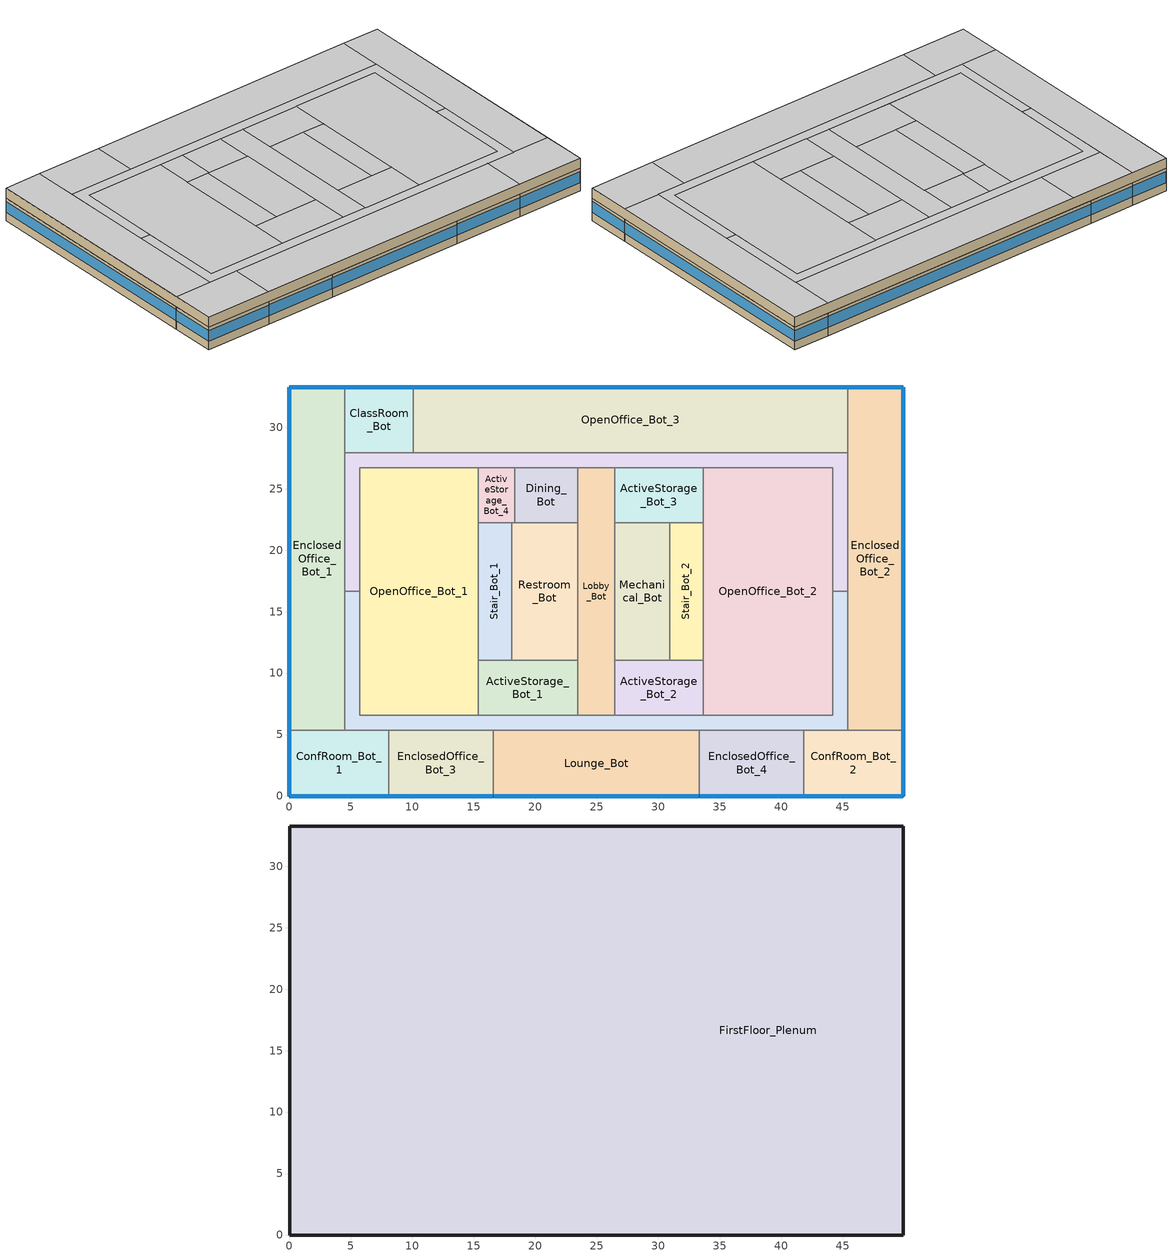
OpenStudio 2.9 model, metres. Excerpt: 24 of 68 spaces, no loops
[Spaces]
ConfRoom_Bot_1
 floor ground: 8.07,5.34 8.07,0 0,0 0,5.34 z0
 wall outside: 0,5.34 0,0 8.07,0 z0:2.74
 wall to EnclosedOffice_Bot_3: 8.07,0 8.07,5.34 z0:2.74
 wall to Corridor_Bot_1: 8.07,5.34 4.5,5.34 z0:2.74
 wall to EnclosedOffice_Bot_1: 4.5,5.34 0,5.34 z0:2.74
 window: 0.03,0 8.04,0 / 0,5.32 0,0.03 z1.02:2.34
EnclosedOffice_Bot_3
 floor ground: 16.57,5.34 16.57,0 8.07,0 8.07,5.34 z0
 wall outside: 8.07,0 16.57,0 z0:2.74
 wall to Lounge_Bot: 16.57,0 16.57,5.34 z0:2.74
 wall to Corridor_Bot_1: 16.57,5.34 8.07,5.34 z0:2.74
 window: 8.09,0 16.55,0 z1.02:2.34
Lounge_Bot
 floor ground: 33.34,5.34 33.34,0 16.57,0 16.57,5.34 z0
 wall outside: 16.57,0 33.34,0 z0:2.74
 wall to Corridor_Bot_1: 33.34,5.34 16.57,5.34 z0:2.74
 wall to EnclosedOffice_Bot_4: 33.34,0 33.34,5.34 z0:2.74
 window: 16.6,0 33.31,0 z1.02:2.33
EnclosedOffice_Bot_4
 floor ground: 41.84,5.34 41.84,0 33.34,0 33.34,5.34 z0
 wall outside: 33.34,0 41.84,0 z0:2.74
 wall to Corridor_Bot_1: 41.84,5.34 33.34,5.34 z0:2.74
 wall to ConfRoom_Bot_2: 41.84,0 41.84,5.34 z0:2.74
 window: 33.36,0 41.82,0 z1.02:2.34
ConfRoom_Bot_2
 floor ground: 49.91,5.34 49.91,0 41.84,0 41.84,5.34 z0
 wall outside: 41.84,0 49.91,0 49.91,5.34 z0:2.74
 wall to EnclosedOffice_Bot_2: 49.91,5.34 45.41,5.34 z0:2.74
 wall to Corridor_Bot_1: 45.41,5.34 41.84,5.34 z0:2.74
 window: 49.91,0.03 49.91,5.32 / 41.87,0 49.89,0 z1.02:2.34
EnclosedOffice_Bot_1
 floor ground: 4.5,33.27 4.5,5.34 0,5.34 0,33.27 z0
 wall outside: 4.5,33.27 0,33.27 0,5.34 z0:2.74
 wall to Corridor_Bot_1: 4.5,5.34 4.5,16.64 z0:2.74
 wall to Corridor_Bot_2: 4.5,16.64 4.5,27.93 z0:2.74
 wall to ClassRoom_Bot: 4.5,27.93 4.5,33.27 z0:2.74
 window: 4.48,33.27 0.03,33.27 z1.02:2.34; 0,33.25 0,5.37 z1.02:2.33
Corridor_Bot_1
 floor ground: 45.41,16.64 45.41,5.34 4.5,5.34 4.5,16.64 5.72,16.64 5.72,6.56 44.19,6.56 44.19,16.64 z0
 wall to OpenOffice_Bot_1: 15.35,6.56 5.72,6.56 5.72,16.64 z0:2.74
 wall to Corridor_Bot_2: 5.72,16.64 4.5,16.64 / 45.41,16.64 44.19,16.64 z0:2.74
 wall to OpenOffice_Bot_2: 44.19,16.64 44.19,6.56 33.67,6.56 z0:2.74
 wall to EnclosedOffice_Bot_2: 45.41,5.34 45.41,16.64 z0:2.74
 wall to ActiveStorage_Bot_1: 23.43,6.56 15.35,6.56 z0:2.74
 wall to ActiveStorage_Bot_2: 33.67,6.56 26.48,6.56 z0:2.74
 wall to Lobby_Bot: 26.48,6.56 23.43,6.56 z0:2.74
OpenOffice_Bot_2
 floor ground: 44.19,26.71 44.19,6.56 33.67,6.56 33.67,26.71 z0
 wall to ActiveStorage_Bot_3: 33.67,26.71 33.67,22.23 z0:2.74
 wall to Corridor_Bot_2: 44.19,16.64 44.19,26.71 33.67,26.71 z0:2.74
 wall to Stair_Bot_2: 33.67,22.23 33.67,11.04 z0:2.74
 wall to ActiveStorage_Bot_2: 33.67,11.04 33.67,6.56 z0:2.74
ActiveStorage_Bot_2
 floor ground: 33.67,11.04 33.67,6.56 26.48,6.56 26.48,11.04 z0
 wall to Lobby_Bot: 26.48,11.04 26.48,6.56 z0:2.74
 wall to Stair_Bot_2: 33.67,11.04 30.93,11.04 z0:2.74
 wall to Mechanical_Bot: 30.93,11.04 26.48,11.04 z0:2.74
Stair_Bot_2
 floor ground: 33.67,22.23 33.67,11.04 30.93,11.04 30.93,22.23 z0
 wall to Mechanical_Bot: 30.93,22.23 30.93,11.04 z0:2.74
 wall to ActiveStorage_Bot_3: 33.67,22.23 30.93,22.23 z0:2.74
ActiveStorage_Bot_3
 floor ground: 33.67,26.71 33.67,22.23 26.48,22.23 26.48,26.71 z0
 wall to Mechanical_Bot: 26.48,22.23 30.93,22.23 z0:2.74
 wall to Lobby_Bot: 26.48,26.71 26.48,22.23 z0:2.74
 wall to Corridor_Bot_2: 33.67,26.71 26.48,26.71 z0:2.74
Mechanical_Bot
 floor ground: 30.93,22.23 30.93,11.04 26.48,11.04 26.48,22.23 z0
 wall to Lobby_Bot: 26.48,22.23 26.48,11.04 z0:2.74
Lobby_Bot
 floor ground: 26.48,26.71 26.48,6.56 23.43,6.56 23.43,26.71 z0
 wall to Dining_Bot: 23.43,26.71 23.43,22.23 z0:2.74
 wall to Corridor_Bot_2: 26.48,26.71 23.43,26.71 z0:2.74
 wall to ActiveStorage_Bot_1: 23.43,11.04 23.43,6.56 z0:2.74
 wall to Restroom_Bot: 23.43,22.23 23.43,11.04 z0:2.74
Dining_Bot
 floor ground: 23.43,26.71 23.43,22.23 18.31,22.23 18.31,26.71 z0
 wall to Corridor_Bot_2: 23.43,26.71 18.31,26.71 z0:2.74
 wall to ActiveStorage_Bot_4: 18.31,26.71 18.31,22.23 z0:2.74
 wall to Restroom_Bot: 18.31,22.23 23.43,22.23 z0:2.74
Restroom_Bot
 floor ground: 23.43,22.23 23.43,11.04 18.1,11.04 18.1,22.23 z0
 wall to ActiveStorage_Bot_1: 18.1,11.04 23.43,11.04 z0:2.74
 wall to ActiveStorage_Bot_4: 18.31,22.23 18.1,22.23 z0:2.74
 wall to Stair_Bot_1: 18.1,22.23 18.1,11.04 z0:2.74
ActiveStorage_Bot_1
 floor ground: 23.43,11.04 23.43,6.56 15.35,6.56 15.35,11.04 z0
 wall to OpenOffice_Bot_1: 15.35,11.04 15.35,6.56 z0:2.74
 wall to Stair_Bot_1: 18.1,11.04 15.35,11.04 z0:2.74
Stair_Bot_1
 floor ground: 18.1,22.23 18.1,11.04 15.35,11.04 15.35,22.23 z0
 wall to OpenOffice_Bot_1: 15.35,22.23 15.35,11.04 z0:2.74
 wall to ActiveStorage_Bot_4: 18.1,22.23 15.35,22.23 z0:2.74
ActiveStorage_Bot_4
 floor ground: 18.31,26.71 18.31,22.23 15.35,22.23 15.35,26.71 z0
 wall to OpenOffice_Bot_1: 15.35,26.71 15.35,22.23 z0:2.74
 wall to Corridor_Bot_2: 18.31,26.71 15.35,26.71 z0:2.74
Corridor_Bot_2
 floor ground: 45.41,27.93 45.41,16.64 44.19,16.64 44.19,26.71 5.72,26.71 5.72,16.64 4.5,16.64 4.5,27.93 z0
 wall to OpenOffice_Bot_3: 45.41,27.93 10.08,27.93 z0:2.74
 wall to EnclosedOffice_Bot_2: 45.41,16.64 45.41,27.93 z0:2.74
 wall to OpenOffice_Bot_1: 5.72,16.64 5.72,26.71 15.35,26.71 z0:2.74
 wall to ClassRoom_Bot: 10.08,27.93 4.5,27.93 z0:2.74
OpenOffice_Bot_1
 floor ground: 15.35,26.71 15.35,6.56 5.72,6.56 5.72,26.71 z0
ClassRoom_Bot
 floor ground: 10.08,33.27 10.08,27.93 4.5,27.93 4.5,33.27 z0
 wall outside: 10.08,33.27 4.5,33.27 z0:2.74
 wall to OpenOffice_Bot_3: 10.08,27.93 10.08,33.27 z0:2.74
 window: 10.06,33.27 4.53,33.27 z1.02:2.34
OpenOffice_Bot_3
 floor ground: 45.41,33.27 45.41,27.93 10.08,27.93 10.08,33.27 z0
 wall outside: 45.41,33.27 10.08,33.27 z0:2.74
 wall to EnclosedOffice_Bot_2: 45.41,27.93 45.41,33.27 z0:2.74
 window: 45.38,33.27 10.11,33.27 z1.02:2.33
EnclosedOffice_Bot_2
 floor ground: 49.91,33.27 49.91,5.34 45.41,5.34 45.41,33.27 z0
 wall outside: 49.91,5.34 49.91,33.27 45.41,33.27 z0:2.74
 window: 49.91,5.37 49.91,33.25 z1.02:2.33; 49.89,33.27 45.43,33.27 z1.02:2.34
FirstFloor_Plenum
 floor to Lounge_Bot: 33.34,5.34 33.34,0 16.57,0 16.57,5.34 z2.74
 floor to ActiveStorage_Bot_2: 33.67,11.04 33.67,6.56 26.48,6.56 26.48,11.04 z2.74
 floor to ConfRoom_Bot_2: 49.91,5.34 49.91,0 41.84,0 41.84,5.34 z2.74
 floor to ActiveStorage_Bot_4: 18.31,26.71 18.31,22.23 15.35,22.23 15.35,26.71 z2.74
 floor to EnclosedOffice_Bot_2: 49.91,33.27 49.91,5.34 45.41,5.34 45.41,33.27 z2.74
 floor to Stair_Bot_1: 18.1,22.23 18.1,11.04 15.35,11.04 15.35,22.23 z2.74
 floor to EnclosedOffice_Bot_3: 16.57,5.34 16.57,0 8.07,0 8.07,5.34 z2.74
 floor to Corridor_Bot_2: 45.41,27.93 45.41,16.64 44.19,16.64 44.19,26.71 5.72,26.71 5.72,16.64 4.5,16.64 4.5,27.93 z2.74
 floor to Dining_Bot: 23.43,26.71 23.43,22.23 18.31,22.23 18.31,26.71 z2.74
 floor to ActiveStorage_Bot_3: 33.67,26.71 33.67,22.23 26.48,22.23 26.48,26.71 z2.74
 floor to Corridor_Bot_1: 45.41,16.64 45.41,5.34 4.5,5.34 4.5,16.64 5.72,16.64 5.72,6.56 44.19,6.56 44.19,16.64 z2.74
 floor to Mechanical_Bot: 30.93,22.23 30.93,11.04 26.48,11.04 26.48,22.23 z2.74
 floor to Lobby_Bot: 26.48,26.71 26.48,6.56 23.43,6.56 23.43,26.71 z2.74
 floor to ConfRoom_Bot_1: 8.07,5.34 8.07,0 0,0 0,5.34 z2.74
 floor to ClassRoom_Bot: 10.08,33.27 10.08,27.93 4.5,27.93 4.5,33.27 z2.74
 floor to Restroom_Bot: 23.43,22.23 23.43,11.04 18.1,11.04 18.1,22.23 z2.74
 floor to EnclosedOffice_Bot_4: 41.84,5.34 41.84,0 33.34,0 33.34,5.34 z2.74
 floor to ActiveStorage_Bot_1: 23.43,11.04 23.43,6.56 15.35,6.56 15.35,11.04 z2.74
 floor to Stair_Bot_2: 33.67,22.23 33.67,11.04 30.93,11.04 30.93,22.23 z2.74
 floor to EnclosedOffice_Bot_1: 4.5,33.27 4.5,5.34 0,5.34 0,33.27 z2.74
 floor to OpenOffice_Bot_2: 44.19,26.71 44.19,6.56 33.67,6.56 33.67,26.71 z2.74
 floor to OpenOffice_Bot_3: 45.41,33.27 45.41,27.93 10.08,27.93 10.08,33.27 z2.74
 floor to OpenOffice_Bot_1: 15.35,26.71 15.35,6.56 5.72,6.56 5.72,26.71 z2.74
 wall outside: 49.91,0 49.91,33.27 0,33.27 0,0 49.91,0 z2.74:3.96
 ceiling to EnclosedOffice_Mid_1: 4.5,5.34 4.5,33.27 0,33.27 0,5.34 z3.96
 ceiling to OpenOffice_Mid_2: 44.19,6.56 44.19,26.71 33.67,26.71 33.67,6.56 z3.96
 ceiling to Stair_Mid_1: 18.1,11.04 18.1,22.23 15.35,22.23 15.35,11.04 z3.96
 ceiling to Corridor_Mid_2: 45.41,16.64 45.41,27.93 4.5,27.93 4.5,16.64 5.72,16.64 5.72,26.71 44.19,26.71 44.19,16.64 z3.96
 ceiling to ActiveStorage_Mid_2: 33.67,6.56 33.67,11.04 26.48,11.04 26.48,6.56 z3.96
 ceiling to Corridor_Mid_1: 45.41,5.34 45.41,16.64 44.19,16.64 44.19,6.56 5.72,6.56 5.72,16.64 4.5,16.64 4.5,5.34 z3.96
 ceiling to ActiveStorage_Mid_1: 23.43,6.56 23.43,11.04 15.35,11.04 15.35,6.56 z3.96
 ceiling to Stair_Mid_2: 33.67,11.04 33.67,22.23 30.93,22.23 30.93,11.04 z3.96
 ceiling to OpenOffice_Mid_1: 15.35,6.56 15.35,26.71 5.72,26.71 5.72,6.56 z3.96
 ceiling to OpenOffice_Mid_4: 41.84,0 41.84,5.34 8.07,5.34 8.07,0 z3.96
 ceiling to ConfRoom_Mid_1: 8.07,0 8.07,5.34 0,5.34 0,0 z3.96
 ceiling to Mechanical_Mid: 30.93,11.04 30.93,22.23 26.48,22.23 26.48,11.04 z3.96
 ceiling to EnclosedOffice_Mid_3: 12.39,27.93 12.39,33.27 4.5,33.27 4.5,27.93 z3.96
 ceiling to ConfRoom_Mid_2: 49.91,0 49.91,5.34 41.84,5.34 41.84,0 z3.96
 ceiling to EnclosedOffice_Mid_2: 49.91,5.34 49.91,33.27 45.41,33.27 45.41,5.34 z3.96
 ceiling to OpenOffice_Mid_3: 45.41,27.93 45.41,33.27 12.39,33.27 12.39,27.93 z3.96
 ceiling to ActiveStorage_Mid_3: 33.67,22.23 33.67,26.71 26.48,26.71 26.48,22.23 z3.96
 ceiling to Restroom_Mid: 23.43,11.04 23.43,22.23 18.1,22.23 18.1,11.04 z3.96
 ceiling to Lobby_Mid: 26.48,6.56 26.48,26.71 23.43,26.71 23.43,6.56 z3.96
 ceiling to ActiveStorage_Mid_4: 18.31,22.23 18.31,26.71 15.35,26.71 15.35,22.23 z3.96
 ceiling to Dining_Mid: 23.43,22.23 23.43,26.71 18.31,26.71 18.31,22.23 z3.96
[Site]
Chicago Ohare Intl Ap_IL_USA: Latitude {deg}=41.98; Longitude {deg}=-87.92; Time Zone {hr}=-6; Elevation {m}=201; Terrain=City
[Building]
-MediumOfficeDetailed-ASHRAE 169-2006-5A created: 2020-03-26 09:35:23 -0700: Nominal Floor to Floor Height {m}=6.76792e-17; Default Construction Set=90.1-2013 - MediumOfficeDetailed - ASHRAE 169-2006-5A; Standards Number of Stories=3; Standards Number of Above Ground Stories=0; Standards Building Type=MediumOfficeDetailed
[ClimateZones]
Climate Zone Institution Name 1=ASHRAE; Climate Zone Document Name 1=ANSI/ASHRAE Standard 169; Climate Zone Document Year 1=2006; Climate Zone Value 1=5A
[Site:WaterMainsTemperature]
Calculation Method=Correlation; Annual Average Outdoor Air Temperature {C}=9.925; Maximum Difference In Monthly Average Outdoor Air Temperatures {deltaC}=28.7
[SizingPeriod:DesignDay] Barometric Pressure {Pa}=98934; Sky Clearness=0; Rain Indicator=0; Snow Indicator=0; Day of Month=21; Daylight Saving Time Indicator=0; Humidity Indicating Type=Wetbulb; Dry-Bulb Temperature Range Modifier Type=DefaultMultipliers
Name | Maximum Dry-Bulb Temperature {C} | Daily Dry-Bulb Temperature Range {deltaC} | Humidity Indicating Conditions at Maximum Dry-Bulb | Wind Speed {m/s} | Wind Direction {deg} | Month | Day Type | Solar Model Indicator | ASHRAE Taub | ASHRAE Taud
Chicago Ohare Intl Ap Ann Clg .4% Condns DB=>MWB | 33.3 | 10.5 | 23.7 | 5.2 | 230 | 7 | SummerDesignDay | ASHRAETau | 0.455 | 2.05
Chicago Ohare Intl Ap Ann Htg 99.6% Condns DB | -20 | 0 | -20 | 4.9 | 270 | 1 | WinterDesignDay | ASHRAEClearSky
[Site:GroundTemperature:BuildingSurface]
19.527, 19.502, 19.536, 19.598, 20.002, 21.64, 22.225, 22.375, 21.449, 20.121, 19.802, 19.633
[Material:NoMass] Thermal Absorptance=0.9; Solar Absorptance=0.7
Name | Roughness | Thermal Resistance {m2-K/W} | Visible Absorptance
CP02 CARPET PAD | VeryRough | 0.21648 | 0.8
Typical Insulation R-14.97 | Smooth | 2.63723 | 0.7
Typical Carpet Pad | Smooth | 0.21648 | 0.8
Typical Insulation R-16.0 | Smooth | 2.81828 | 0.7
Typical Insulation R-30.13 | Smooth | 5.30668 | 0.7
Typical Insulation R-1.15 | Smooth | 0.202509 | 0.7
Typical Insulation R-1.15 1 | Smooth | 0.202527 | 0.7
[Material]
Name | Roughness | Thickness {m} | Conductivity {W/m-K} | Density {kg/m3} | Specific Heat {J/kg-K} | Thermal Absorptance | Solar Absorptance | Visible Absorptance
100mm Normalweight concrete floor | MediumSmooth | 0.1016 | 2.31 | 2322 | 832
G01 13mm gypsum board | Smooth | 0.0127 | 0.16 | 800 | 1090 | 0.9 | 0.7 | 0.5
4 in. Normalweight Concrete Floor | MediumRough | 0.1016 | 2.31 | 2322 | 832 | 0.9 | 0.7 | 0.7
25mm Stucco | Smooth | 0.0254 | 0.72 | 1856 | 840 | 0.9 | 0.7 | 0.7
5/8 in. Gypsum Board | MediumSmooth | 0.0159 | 0.16 | 800 | 1090 | 0.9 | 0.7 | 0.7
Roof Membrane | VeryRough | 0.0095 | 0.16 | 1121.29 | 1460 | 0.9 | 0.7 | 0.7
Metal Roof Surface; F08 Metal surface | Smooth | 0.0008 | 45.28 | 7824 | 500 | 0.9 | 0.7 | 0.7
8 in. Normalweight Concrete Floor | MediumRough | 0.2032 | 2.31 | 2322 | 832 | 0.9 | 0.7 | 0.7
8 in. Concrete Block Basement Wall | MediumRough | 0.2032 | 1.326 | 1842 | 912 | 0.9 | 0.7 | 0.7
G05 25mm wood | MediumSmooth | 0.0254 | 0.15 | 608 | 1630 | 0.9 | 0.5 | 0.5
Std Wood 6inch | MediumSmooth | 0.15 | 0.12 | 540 | 1210 | 0.9 | 0.7 | 0.7
[Construction]
Typical Insulated Exterior Mass Floor R-17.54: Typical Insulation R-14.97, 4 in. Normalweight Concrete Floor, Typical Carpet Pad
Typical Insulated Steel Framed Exterior Wall R-18.18: 25mm Stucco, 5/8 in. Gypsum Board, Typical Insulation R-16.0, 5/8 in. Gypsum Board
Typical IEAD Roof R-31.25: Roof Membrane, Typical Insulation R-30.13, Metal Roof Surface
Typical Interior Floor: 100mm Normalweight concrete floor, CP02 CARPET PAD
Typical Interior Wall: G01 13mm gypsum board, G01 13mm gypsum board
Typical Interior Ceiling: CP02 CARPET PAD, 100mm Normalweight concrete floor
Typical Insulated Carpeted 8in Slab Floor: 8 in. Normalweight Concrete Floor, Typical Carpet Pad
Typical Insulated Basement Mass Wall: 8 in. Concrete Block Basement Wall
U 0.48 SHGC 0.40 Dbl Ref-D Clr 6mm/13mm: REF D CLEAR 6MM, AIR 13MM, CLEAR 6MM
Typical Insulated Metal Door R-2.0: F08 Metal surface, Typical Insulation R-1.15
U 0.44 SHGC 0.26 Dbl Ref-B-H Clr 6mm/13mm Air: REF B CLEAR HI 6MM, AIR 13MM, CLEAR 6MM
Typical Overhead Door R-2.0: Typical Insulation R-1.15 1
Window_U_0.50_SHGC_0.40_Skylight_Frame_Width_0.430_in: Glass_2052_LayerAvg, Gap_1_W_0_0038, Glass_2027F_LayerAvg
Typical Interior Window: Clear 3mm
Typical Interior Door; Typical Interior Partition: G05 25mm wood
InteriorFurnishings: Std Wood 6inch
[DefaultConstructionSet]
90.1-2013 - MediumOfficeDetailed - ASHRAE 169-2006-5A: Default Exterior Surface Constructions=Default Surface Constructions 1; Default Interior Surface Constructions=Default Surface Constructions 2; Default Ground Contact Surface Constructions=Default Surface Constructions 3; Default Exterior SubSurface Constructions=Default Sub Surface Constructions 1; Default Interior SubSurface Constructions=Default Sub Surface Constructions 2; Interior Partition Construction=Typical Interior Partition
[DefaultSurfaceConstructions]
Name | Floor Construction | Wall Construction | Roof Ceiling Construction
Default Surface Constructions 1 | Typical Insulated Exterior Mass Floor R-17.54 | Typical Insulated Steel Framed Exterior Wall R-18.18 | Typical IEAD Roof R-31.25
Default Surface Constructions 2 | Typical Interior Floor | Typical Interior Wall | Typical Interior Ceiling
Default Surface Constructions 3 | Typical Insulated Carpeted 8in Slab Floor | Typical Insulated Basement Mass Wall
[DefaultSubSurfaceConstructions]
Name | Fixed Window Construction | Operable Window Construction | Door Construction | Glass Door Construction | Overhead Door Construction | Skylight Construction | Tubular Daylight Dome Construction | Tubular Daylight Diffuser Construction
Default Sub Surface Constructions 1 | U 0.48 SHGC 0.40 Dbl Ref-D Clr 6mm/13mm | U 0.48 SHGC 0.40 Dbl Ref-D Clr 6mm/13mm | Typical Insulated Metal Door R-2.0 | U 0.44 SHGC 0.26 Dbl Ref-B-H Clr 6mm/13mm Air | Typical Overhead Door R-2.0 | Window_U_0.50_SHGC_0.40_Skylight_Frame_Width_0.430_in | Typical Interior Window | Typical Interior Window
Default Sub Surface Constructions 2 | Typical Interior Window | Typical Interior Window | Typical Interior Door
[WindowMaterial:Glazing] Optical Data Type=SpectralAverage; Infrared Transmittance at Normal Incidence=0; Dirt Correction Factor for Solar and Visible Transmittance=1; Solar Diffusing=No
Name | Thickness {m} | Solar Transmittance at Normal Incidence | Front Side Solar Reflectance at Normal Incidence | Back Side Solar Reflectance at Normal Incidence | Visible Transmittance at Normal Incidence | Front Side Visible Reflectance at Normal Incidence | Back Side Visible Reflectance at Normal Incidence | Front Side Infrared Hemispherical Emissivity | Back Side Infrared Hemispherical Emissivity | Conductivity {W/m-K}
REF D CLEAR 6MM | 0.006 | 0.429 | 0.308 | 0.379 | 0.334 | 0.453 | 0.505 | 0.84 | 0.82 | 0.9
CLEAR 6MM | 0.006 | 0.775 | 0.071 | 0.071 | 0.881 | 0.08 | 0.08 | 0.84 | 0.84 | 0.9
REF B CLEAR HI 6MM | 0.006 | 0.24 | 0.16 | 0.32 | 0.3 | 0.16 | 0.29 | 0.84 | 0.6 | 0.9
Glass_2052_LayerAvg | 0.00837 | 0.507767 | 0.054228 | 0.0544931 | 0.586833 | 0.05805 | 0.058397 | 0.84 | 0.84 | 1
Glass_2027F_LayerAvg | 0.004 | 0.369744 | 0.470069 | 0.340935 | 0.765222 | 0.0546 | 0.073741 | 0.03675 | 0.84 | 1
Clear 3mm | 0.003 | 0.837 | 0.075 | 0.075 | 0.898 | 0.081 | 0.081 | 0.84 | 0.84 | 0.9
[WindowMaterial:Gas] Gas Type=Air
Name | Thickness {m}
AIR 13MM | 0.0127
Gap_1_W_0_0038 | 0.0038
[Space] Building Story=Building Story 1
Name | Space Type | Thermal Zone | Part of Total Floor Area
ConfRoom_Bot_1 | MediumOffice - Conference | ConfRoom_Bot_1 ZN
EnclosedOffice_Bot_3 | MediumOffice - ClosedOffice | EnclosedOffice_Bot_3 ZN
Lounge_Bot | MediumOffice - Lobby | Lounge_Bot ZN
EnclosedOffice_Bot_4 | MediumOffice - ClosedOffice | EnclosedOffice_Bot_4 ZN
ConfRoom_Bot_2 | MediumOffice - Conference | ConfRoom_Bot_2 ZN
EnclosedOffice_Bot_1 | MediumOffice - ClosedOffice | EnclosedOffice_Bot_1 ZN
Corridor_Bot_1 | MediumOffice - Corridor | Corridor_Bot_1 ZN
OpenOffice_Bot_2 | MediumOffice - OpenOffice | OpenOffice_Bot_2 ZN
ActiveStorage_Bot_2 | MediumOffice - Storage | ActiveStorage_Bot_2 ZN
Stair_Bot_2 | MediumOffice - Stair | Stair_Bot_2 ZN
ActiveStorage_Bot_3 | MediumOffice - Storage | ActiveStorage_Bot_3 ZN
Mechanical_Bot | MediumOffice - Elec/MechRoom | Mechanical_Bot ZN
Lobby_Bot | MediumOffice - Lobby | Lobby_Bot ZN
Dining_Bot | MediumOffice - Dining | Dining_Bot ZN
Restroom_Bot | MediumOffice - Restroom | Restroom_Bot ZN
ActiveStorage_Bot_1 | MediumOffice - Storage | ActiveStorage_Bot_1 ZN
Stair_Bot_1 | MediumOffice - Stair | Stair_Bot_1 ZN
ActiveStorage_Bot_4 | MediumOffice - Storage | ActiveStorage_Bot_4 ZN
Corridor_Bot_2 | MediumOffice - Corridor | Corridor_Bot_2 ZN
OpenOffice_Bot_1 | MediumOffice - OpenOffice | OpenOffice_Bot_1 ZN
ClassRoom_Bot | MediumOffice - Classroom | ClassRoom_Bot ZN
OpenOffice_Bot_3 | MediumOffice - OpenOffice | OpenOffice_Bot_3 ZN
EnclosedOffice_Bot_2 | MediumOffice - ClosedOffice | EnclosedOffice_Bot_2 ZN
FirstFloor_Plenum |  | FirstFloor_Plenum ZN | No
[BuildingStory]
Building Story 1: Nominal Z Coordinate {m}=0; Nominal Floor to Floor Height {m}=3.9624
[SpaceType] Standards Building Type=Office
Name | Default Schedule Set | Design Specification Outdoor Air Object | Standards Space Type
MediumOffice - OpenOffice | MediumOffice - OpenOffice Schedule Set | MediumOffice - OpenOffice Ventilation | MediumOffice - OpenOffice
MediumOffice - ClosedOffice | MediumOffice - ClosedOffice Schedule Set | MediumOffice - ClosedOffice Ventilation | MediumOffice - ClosedOffice
MediumOffice - Classroom | MediumOffice - Classroom Schedule Set | MediumOffice - Classroom Ventilation | MediumOffice - Classroom
MediumOffice - Conference | MediumOffice - Conference Schedule Set | MediumOffice - Conference Ventilation | MediumOffice - Conference
MediumOffice - Storage | MediumOffice - Storage Schedule Set | MediumOffice - Storage Ventilation | MediumOffice - Storage
MediumOffice - Corridor | MediumOffice - Corridor Schedule Set | MediumOffice - Corridor Ventilation | MediumOffice - Corridor
MediumOffice - Dining | MediumOffice - Dining Schedule Set | MediumOffice - Dining Ventilation | MediumOffice - Dining
MediumOffice - Lobby | MediumOffice - Lobby Schedule Set | MediumOffice - Lobby Ventilation | MediumOffice - Lobby
MediumOffice - Elec/MechRoom | MediumOffice - Elec/MechRoom Schedule Set | MediumOffice - Elec/MechRoom Ventilation | MediumOffice - Elec/MechRoom
MediumOffice - Stair | MediumOffice - Stair Schedule Set | MediumOffice - Stair Ventilation | MediumOffice - Stair
MediumOffice - Restroom | MediumOffice - Restroom Schedule Set | MediumOffice - Restroom Ventilation | MediumOffice - Restroom
[People:Definition] Number of People Calculation Method=People/Area; Fraction Radiant=0.3
Name | People per Space Floor Area {person/m2}
MediumOffice - Classroom People Definition | 0.376737
MediumOffice - ClosedOffice People Definition | 0.0511286
MediumOffice - Conference People Definition | 0.538196
MediumOffice - Dining People Definition; MediumOffice - Lobby People Definition | 0.107639
MediumOffice - OpenOffice People Definition | 0.0565105
[People] Work Efficiency Schedule=Work Efficiency Schedule; Clothing Insulation Schedule=Clothing Schedule; Air Velocity Schedule=Air Velocity Schedule; Multiplier=1
Name | People Definition | Space or SpaceType
MediumOffice - Classroom People | MediumOffice - Classroom People Definition | MediumOffice - Classroom
MediumOffice - ClosedOffice People | MediumOffice - ClosedOffice People Definition | MediumOffice - ClosedOffice
MediumOffice - Conference People | MediumOffice - Conference People Definition | MediumOffice - Conference
MediumOffice - Dining People | MediumOffice - Dining People Definition | MediumOffice - Dining
MediumOffice - Lobby People | MediumOffice - Lobby People Definition | MediumOffice - Lobby
MediumOffice - OpenOffice People | MediumOffice - OpenOffice People Definition | MediumOffice - OpenOffice
[Lights:Definition] Design Level Calculation Method=Watts/Area; Fraction Radiant=0.7; Fraction Visible=0.2; Return Air Fraction=0
Name | Watts per Space Floor Area {W/m2}
MediumOffice - Classroom Lights Definition | 13.3472
MediumOffice - ClosedOffice Lights Definition | 11.9479
MediumOffice - Conference Lights Definition | 13.2396
MediumOffice - Corridor Lights Definition | 7.10418
MediumOffice - Dining Lights Definition | 6.99654
MediumOffice - Elec/MechRoom Lights Definition | 10.2257
MediumOffice - Lobby Lights Definition | 9.68752
MediumOffice - OpenOffice Lights Definition; MediumOffice - Restroom Lights Definition | 10.5486
MediumOffice - Stair Lights Definition | 7.4271
MediumOffice - Storage Lights Definition | 6.78126
[Lights] Fraction Replaceable=0
Name | Lights Definition | Space or SpaceType
MediumOffice - Classroom Lights | MediumOffice - Classroom Lights Definition | MediumOffice - Classroom
MediumOffice - ClosedOffice Lights | MediumOffice - ClosedOffice Lights Definition | MediumOffice - ClosedOffice
MediumOffice - Conference Lights | MediumOffice - Conference Lights Definition | MediumOffice - Conference
MediumOffice - Corridor Lights | MediumOffice - Corridor Lights Definition | MediumOffice - Corridor
MediumOffice - Dining Lights | MediumOffice - Dining Lights Definition | MediumOffice - Dining
MediumOffice - Elec/MechRoom Lights | MediumOffice - Elec/MechRoom Lights Definition | MediumOffice - Elec/MechRoom
MediumOffice - Lobby Lights | MediumOffice - Lobby Lights Definition | MediumOffice - Lobby
MediumOffice - OpenOffice Lights | MediumOffice - OpenOffice Lights Definition | MediumOffice - OpenOffice
MediumOffice - Restroom Lights | MediumOffice - Restroom Lights Definition | MediumOffice - Restroom
MediumOffice - Stair Lights | MediumOffice - Stair Lights Definition | MediumOffice - Stair
MediumOffice - Storage Lights | MediumOffice - Storage Lights Definition | MediumOffice - Storage
[ElectricEquipment:Definition] Fraction Radiant=0.5
Name | Design Level Calculation Method | Watts per Space Floor Area {W/m2} | Fraction Latent | Fraction Lost | Design Level {W}
MediumOffice - Classroom Elec Equip Definition | Watts/Area | 9.99967 | 0 | 0
MediumOffice - ClosedOffice Elec Equip Definition | Watts/Area | 9.3646 | 0 | 0
MediumOffice - Conference Elec Equip Definition; MediumOffice - Dining Elec Equip Definition | Watts/Area | 10.7639 | 0 | 0
MediumOffice - Corridor Elec Equip Definition | Watts/Area | 3.12153 | 0 | 0
MediumOffice - Elec/MechRoom Elec Equip Definition; MediumOffice - Lobby Elec Equip Definition; MediumOffice - Restroom Elec Equip Definition | Watts/Area | 2.90626 | 0 | 0
MediumOffice - OpenOffice Elec Equip Definition | Watts/Area | 10.3334 | 0 | 0
Elevator Lift Motor | EquipmentLevel |  |  |  | 16055
Elevator Fan | EquipmentLevel |  |  |  | 30.9576
Elevator Lights | EquipmentLevel |  |  |  | 32.3486
[ElectricEquipment]
Name | Electric Equipment Definition | Space or SpaceType | Schedule | Multiplier
MediumOffice - Classroom Elec Equip | MediumOffice - Classroom Elec Equip Definition | MediumOffice - Classroom
MediumOffice - ClosedOffice Elec Equip | MediumOffice - ClosedOffice Elec Equip Definition | MediumOffice - ClosedOffice
MediumOffice - Conference Elec Equip | MediumOffice - Conference Elec Equip Definition | MediumOffice - Conference
MediumOffice - Corridor Elec Equip | MediumOffice - Corridor Elec Equip Definition | MediumOffice - Corridor
MediumOffice - Dining Elec Equip | MediumOffice - Dining Elec Equip Definition | MediumOffice - Dining
MediumOffice - Elec/MechRoom Elec Equip | MediumOffice - Elec/MechRoom Elec Equip Definition | MediumOffice - Elec/MechRoom
MediumOffice - Lobby Elec Equip | MediumOffice - Lobby Elec Equip Definition | MediumOffice - Lobby
MediumOffice - OpenOffice Elec Equip | MediumOffice - OpenOffice Elec Equip Definition | MediumOffice - OpenOffice
MediumOffice - Restroom Elec Equip | MediumOffice - Restroom Elec Equip Definition | MediumOffice - Restroom
2 Elevator Lift Motors | Elevator Lift Motor | Lobby_Bot | OfficeMedium BLDG_ELEVATORS | 2
2 Elevator Fans | Elevator Fan | Lobby_Bot | OfficeMedium ELEV_LIGHT_FAN_SCH_ADD_DF | 2
2 Elevator Lights | Elevator Lights | Lobby_Bot | OfficeMedium ELEV_LIGHT_FAN_SCH_ADD_DF | 2
[DesignSpecification:OutdoorAir] Outdoor Air Method=Sum
Name | Outdoor Air Flow per Person {m3/s-person} | Outdoor Air Flow per Floor Area {m3/s-m2}
MediumOffice - Classroom Ventilation | 0.00471947 | 0.0006096
MediumOffice - ClosedOffice Ventilation; MediumOffice - Conference Ventilation; MediumOffice - Dining Ventilation; MediumOffice - Lobby Ventilation; MediumOffice - OpenOffice Ventilation | 0.00235974 | 0.0003048
MediumOffice - Corridor Ventilation; MediumOffice - Restroom Ventilation; MediumOffice - Stair Ventilation |  | 0.0003048
MediumOffice - Elec/MechRoom Ventilation; MediumOffice - Storage Ventilation |  | 0.0006096
[DefaultScheduleSet] Lighting Schedule=OfficeMedium BLDG_LIGHT_SCH_2013; Electric Equipment Schedule=OfficeMedium BLDG_EQUIP_SCH_2013; Infiltration Schedule=OfficeMedium INFIL_SCH_PNNL
Name | Number of People Schedule | People Activity Level Schedule
MediumOffice - Classroom Schedule Set; MediumOffice - ClosedOffice Schedule Set; MediumOffice - Conference Schedule Set; MediumOffice - Corridor Schedule Set; MediumOffice - Dining Schedule Set; MediumOffice - Lobby Schedule Set; MediumOffice - OpenOffice Schedule Set; MediumOffice - Restroom Schedule Set | OfficeMedium BLDG_OCC_SCH | OfficeMedium ACTIVITY_SCH
MediumOffice - Elec/MechRoom Schedule Set
MediumOffice - Stair Schedule Set; MediumOffice - Storage Schedule Set |  | OfficeMedium ACTIVITY_SCH
[ThermostatSetpoint:DualSetpoint] Heating Setpoint Temperature Schedule=OfficeMedium HTGSETP_SCH_YES_OPTIMUM; Cooling Setpoint Temperature Schedule=OfficeMedium CLGSETP_SCH_YES_OPTIMUM
MediumOffice - Storage Thermostat 1; MediumOffice - Storage Thermostat 2; MediumOffice - Storage Thermostat 3; MediumOffice - Storage Thermostat 4; MediumOffice - Classroom Thermostat 1; MediumOffice - Conference Thermostat 1; MediumOffice - Conference Thermostat 2; MediumOffice - Corridor Thermostat 1; MediumOffice - Corridor Thermostat 2; MediumOffice - Dining Thermostat 1; MediumOffice - ClosedOffice Thermostat 1; MediumOffice - ClosedOffice Thermostat 2; MediumOffice - ClosedOffice Thermostat 3; MediumOffice - ClosedOffice Thermostat 4; MediumOffice - Lobby Thermostat 1; MediumOffice - Lobby Thermostat 4; MediumOffice - Elec/MechRoom Thermostat 1; MediumOffice - OpenOffice Thermostat 1; MediumOffice - OpenOffice Thermostat 2; MediumOffice - OpenOffice Thermostat 3; MediumOffice - Restroom Thermostat 1; MediumOffice - Stair Thermostat 1; MediumOffice - Stair Thermostat 2
[SpaceInfiltration:DesignFlowRate]
Name | Space or SpaceType | Schedule | Design Flow Rate Calculation Method | Flow per Exterior Surface Area {m3/s-m2} | Constant Term Coefficient | Temperature Term Coefficient | Velocity Term Coefficient | Velocity Squared Term Coefficient | Design Flow Rate {m3/s}
ClassRoom_Bot Infiltration | ClassRoom_Bot | OfficeMedium INFIL_SCH_PNNL | Flow/ExteriorArea | 0.000569573 | 0 | 0 | 0.224 | 0
ConfRoom_Bot_1 Infiltration | ConfRoom_Bot_1 | OfficeMedium INFIL_SCH_PNNL | Flow/ExteriorArea | 0.000569573 | 0 | 0 | 0.224 | 0
ConfRoom_Bot_2 Infiltration | ConfRoom_Bot_2 | OfficeMedium INFIL_SCH_PNNL | Flow/ExteriorArea | 0.000569573 | 0 | 0 | 0.224 | 0
EnclosedOffice_Bot_1 Infiltration | EnclosedOffice_Bot_1 | OfficeMedium INFIL_SCH_PNNL | Flow/ExteriorArea | 0.000569573 | 0 | 0 | 0.224 | 0
EnclosedOffice_Bot_2 Infiltration | EnclosedOffice_Bot_2 | OfficeMedium INFIL_SCH_PNNL | Flow/ExteriorArea | 0.000569573 | 0 | 0 | 0.224 | 0
EnclosedOffice_Bot_3 Infiltration | EnclosedOffice_Bot_3 | OfficeMedium INFIL_SCH_PNNL | Flow/ExteriorArea | 0.000569573 | 0 | 0 | 0.224 | 0
EnclosedOffice_Bot_4 Infiltration | EnclosedOffice_Bot_4 | OfficeMedium INFIL_SCH_PNNL | Flow/ExteriorArea | 0.000569573 | 0 | 0 | 0.224 | 0
FirstFloor_Plenum Infiltration | FirstFloor_Plenum | Always On Discrete | Flow/ExteriorArea | 0.000569573 | 0 | 0 | 0.224 | 0
Lounge_Bot Infiltration | Lounge_Bot | OfficeMedium INFIL_SCH_PNNL | Flow/ExteriorArea | 0.000569573 | 0 | 0 | 0.224 | 0
OpenOffice_Bot_3 Infiltration | OpenOffice_Bot_3 | OfficeMedium INFIL_SCH_PNNL | Flow/ExteriorArea | 0.000569573 | 0 | 0 | 0.224 | 0
entry door Infiltration | Lounge_Bot | OfficeMedium INFIL_Door_Opening_SCH | Flow/Space |  |  |  |  |  | 0.67866
[ThermalZone] Use Ideal Air Loads=No
Name | Thermostat
ActiveStorage_Bot_1 ZN | MediumOffice - Storage Thermostat 1
ActiveStorage_Bot_2 ZN | MediumOffice - Storage Thermostat 2
ActiveStorage_Bot_3 ZN | MediumOffice - Storage Thermostat 3
ActiveStorage_Bot_4 ZN | MediumOffice - Storage Thermostat 4
ClassRoom_Bot ZN | MediumOffice - Classroom Thermostat 1
ConfRoom_Bot_1 ZN | MediumOffice - Conference Thermostat 1
ConfRoom_Bot_2 ZN | MediumOffice - Conference Thermostat 2
Corridor_Bot_1 ZN | MediumOffice - Corridor Thermostat 1
Corridor_Bot_2 ZN | MediumOffice - Corridor Thermostat 2
Dining_Bot ZN | MediumOffice - Dining Thermostat 1
EnclosedOffice_Bot_1 ZN | MediumOffice - ClosedOffice Thermostat 1
EnclosedOffice_Bot_2 ZN | MediumOffice - ClosedOffice Thermostat 2
EnclosedOffice_Bot_3 ZN | MediumOffice - ClosedOffice Thermostat 3
EnclosedOffice_Bot_4 ZN | MediumOffice - ClosedOffice Thermostat 4
FirstFloor_Plenum ZN
Lobby_Bot ZN | MediumOffice - Lobby Thermostat 1
Lounge_Bot ZN | MediumOffice - Lobby Thermostat 4
Mechanical_Bot ZN | MediumOffice - Elec/MechRoom Thermostat 1
OpenOffice_Bot_1 ZN | MediumOffice - OpenOffice Thermostat 1
OpenOffice_Bot_2 ZN | MediumOffice - OpenOffice Thermostat 2
OpenOffice_Bot_3 ZN | MediumOffice - OpenOffice Thermostat 3
Restroom_Bot ZN | MediumOffice - Restroom Thermostat 1
Stair_Bot_1 ZN | MediumOffice - Stair Thermostat 1
Stair_Bot_2 ZN | MediumOffice - Stair Thermostat 2
[Sizing:Zone] Zone Cooling Design Supply Air Temperature Input Method=SupplyAirTemperature; Zone Cooling Design Supply Air Temperature {C}=14; Zone Cooling Design Supply Air Temperature Difference {deltaC}=11.11; Zone Heating Design Supply Air Temperature Input Method=SupplyAirTemperature; Zone Heating Design Supply Air Temperature {C}=40; Zone Heating Design Supply Air Temperature Difference {deltaC}=11.11; Zone Cooling Design Supply Air Humidity Ratio {kg-H2O/kg-air}=0.0085; Zone Heating Design Supply Air Humidity Ratio {kg-H2O/kg-air}=0.008; Cooling Design Air Flow Method=DesignDay; Heating Design Air Flow Method=DesignDay; Account for Dedicated Outdoor Air System=No; Dedicated Outdoor Air System Control Strategy=NeutralSupplyAir; Dedicated Outdoor Air Low Setpoint Temperature for Design {C}=autosize; Dedicated Outdoor Air High Setpoint Temperature for Design {C}=autosize
FirstFloor_Plenum ZN; MidFloor_Plenum ZN; TopFloor_Plenum ZN
[AvailabilityManager:NightCycle] Applicability Schedule=Always On Discrete; Control Type=CycleOnAny; Thermostat Tolerance {deltaC}=1; Cycling Run Time {s}=1800
Availability Manager Night Cycle 1; Availability Manager Night Cycle 2; Availability Manager Night Cycle 3
[AirLoopHVAC:ReturnPlenum]
Name | ThermalZone
Air Loop HVAC Return Plenum 1 | FirstFloor_Plenum ZN
Air Loop HVAC Return Plenum 2 | MidFloor_Plenum ZN
Air Loop HVAC Return Plenum 3 | TopFloor_Plenum ZN
[InternalMass:Definition]
Internal Mass Definition 1: Construction=InteriorFurnishings; Design Level Calculation Method=SurfaceArea/Area; Surface Area per Space Floor Area=2
[InternalMass] Internal Mass Definition=Internal Mass Definition 1; Multiplier=1
Name | Space or SpaceType
ConfRoom_Bot_1 Mass | ConfRoom_Bot_1
Corridor_Bot_1 Mass | Corridor_Bot_1
EnclosedOffice_Bot_3 Mass | EnclosedOffice_Bot_3
EnclosedOffice_Bot_1 Mass | EnclosedOffice_Bot_1
ActiveStorage_Bot_2 Mass | ActiveStorage_Bot_2
ConfRoom_Bot_2 Mass | ConfRoom_Bot_2
ActiveStorage_Bot_4 Mass | ActiveStorage_Bot_4
Stair_Bot_2 Mass | Stair_Bot_2
Lounge_Bot Mass | Lounge_Bot
EnclosedOffice_Bot_4 Mass | EnclosedOffice_Bot_4
OpenOffice_Bot_2 Mass | OpenOffice_Bot_2
ActiveStorage_Bot_3 Mass | ActiveStorage_Bot_3
Mechanical_Bot Mass | Mechanical_Bot
Lobby_Bot Mass | Lobby_Bot
Dining_Bot Mass | Dining_Bot
Restroom_Bot Mass | Restroom_Bot
ActiveStorage_Bot_1 Mass | ActiveStorage_Bot_1
OpenOffice_Bot_3 Mass | OpenOffice_Bot_3
Stair_Bot_1 Mass | Stair_Bot_1
ClassRoom_Bot Mass | ClassRoom_Bot
Corridor_Bot_2 Mass | Corridor_Bot_2
OpenOffice_Bot_1 Mass | OpenOffice_Bot_1
EnclosedOffice_Bot_2 Mass | EnclosedOffice_Bot_2
FirstFloor_Plenum Mass | FirstFloor_Plenum
[Exterior:Lights:Definition]
Name | Design Level {W}
Occ Sensing Exterior Lights Def | 7476.45
NonDimming Exterior Lights Def | 623.03
[Exterior:Lights] Control Option=AstronomicalClock
Name | Exterior Lights Definition | Schedule
Occ Sensing Exterior Lights Def | Occ Sensing Exterior Lights Def | OfficeMedium Exterior_lighting_schedule_b
NonDimming Exterior Lights Def | NonDimming Exterior Lights Def | OfficeMedium Exterior_lighting_schedule_a
[Schedule:Constant]
Always On Discrete: Value=1
[Schedule:Ruleset]
Name | Default Day Schedule | Summer Design Day Schedule | Winter Design Day Schedule
Clothing Schedule | Clothing Schedule Default Winter Clothes
Air Velocity Schedule | Air Velocity Schedule Default
Work Efficiency Schedule | Work Efficiency Schedule Default
OfficeMedium BLDG_OCC_SCH | OfficeMedium BLDG_OCC_SCH Default | OfficeMedium BLDG_OCC_SCH Summer Design Day | OfficeMedium BLDG_OCC_SCH Winter Design Day
OfficeMedium ACTIVITY_SCH | OfficeMedium ACTIVITY_SCH Default | OfficeMedium ACTIVITY_SCH Summer Design Day | OfficeMedium ACTIVITY_SCH Winter Design Day
OfficeMedium BLDG_LIGHT_SCH_2013 | Schedule Day 5 | OfficeMedium BLDG_LIGHT_SCH_2013 Summer Design Day | OfficeMedium BLDG_LIGHT_SCH_2013 Winter Design Day
OfficeMedium BLDG_EQUIP_SCH_2013 | Schedule Day 8 | OfficeMedium BLDG_EQUIP_SCH_2013 Summer Design Day | OfficeMedium BLDG_EQUIP_SCH_2013 Winter Design Day
OfficeMedium INFIL_SCH_PNNL | OfficeMedium INFIL_SCH_PNNL Default | OfficeMedium INFIL_SCH_PNNL Summer Design Day | OfficeMedium INFIL_SCH_PNNL Winter Design Day
OfficeMedium HTGSETP_SCH_YES_OPTIMUM | OfficeMedium HTGSETP_SCH_YES_OPTIMUM Default | OfficeMedium HTGSETP_SCH_YES_OPTIMUM Summer Design Day | OfficeMedium HTGSETP_SCH_YES_OPTIMUM Winter Design Day
OfficeMedium CLGSETP_SCH_YES_OPTIMUM | OfficeMedium CLGSETP_SCH_YES_OPTIMUM Default | OfficeMedium CLGSETP_SCH_YES_OPTIMUM Summer Design Day | OfficeMedium CLGSETP_SCH_YES_OPTIMUM Winter Design Day
OfficeMedium BLDG_ELEVATORS | Schedule Day 21 | OfficeMedium BLDG_ELEVATORS Summer Design Day | OfficeMedium BLDG_ELEVATORS Winter Design Day
OfficeMedium ELEV_LIGHT_FAN_SCH_ADD_DF | OfficeMedium ELEV_LIGHT_FAN_SCH_ADD_DF Default | OfficeMedium ELEV_LIGHT_FAN_SCH_ADD_DF Summer Design Day | OfficeMedium ELEV_LIGHT_FAN_SCH_ADD_DF Winter Design Day
OfficeMedium INFIL_Door_Opening_SCH | OfficeMedium INFIL_Door_Opening_SCH Default | OfficeMedium INFIL_Door_Opening_SCH Summer Design Day | OfficeMedium INFIL_Door_Opening_SCH Winter Design Day
OfficeMedium Exterior_lighting_schedule_b | OfficeMedium Exterior_lighting_schedule_b Default | OfficeMedium Exterior_lighting_schedule_b Summer Design Day | OfficeMedium Exterior_lighting_schedule_b Winter Design Day
OfficeMedium Exterior_lighting_schedule_a | OfficeMedium Exterior_lighting_schedule_a Default | OfficeMedium Exterior_lighting_schedule_a Summer Design Day | OfficeMedium Exterior_lighting_schedule_a Winter Design Day
[Schedule:Day]
Clothing Schedule Default Winter Clothes; OfficeMedium BLDG_LIGHT_SCH_2013 Summer Design Day; OfficeMedium BLDG_EQUIP_SCH_2013 Summer Design Day; OfficeMedium INFIL_SCH_PNNL Default: 24, 0, 1
Clothing Schedule Summer Clothes: 24, 0, 0.5
Air Velocity Schedule Default: 24, 0, 0.2
Work Efficiency Schedule Default; OfficeMedium BLDG_OCC_SCH Winter Design Day; Schedule Day 5; OfficeMedium BLDG_LIGHT_SCH_2013 Winter Design Day; Schedule Day 8; OfficeMedium BLDG_EQUIP_SCH_2013 Winter Design Day; Schedule Day 21; OfficeMedium BLDG_ELEVATORS Winter Design Day; OfficeMedium BLDG_ELEVATORS Sun|WntrDsn Day; OfficeMedium ELEV_LIGHT_FAN_SCH_ADD_DF Default; OfficeMedium ELEV_LIGHT_FAN_SCH_ADD_DF Winter Design Day; OfficeMedium INFIL_Door_Opening_SCH Default; OfficeMedium INFIL_Door_Opening_SCH Winter Design Day; OfficeMedium INFIL_Door_Opening_SCH Summer Design Day: 24, 0, 0
OfficeMedium BLDG_OCC_SCH Default: 6, 0, 0, 18, 0, 0.05, 24, 0, 0
OfficeMedium BLDG_OCC_SCH Sat Day: 6, 0, 0, 8, 0, 0.1, 12, 0, 0.3, 17, 0, 0.1, 19, 0, 0.05, 24, 0, 0
OfficeMedium BLDG_OCC_SCH Summer Design Day: 6, 0, 0, 22, 0, 1, 24, 0, 0.05
OfficeMedium BLDG_OCC_SCH Wkdy Day: 6, 0, 0, 7, 0, 0.1, 8, 0, 0.2, 12, 0, 0.95, 13, 0, 0.5, 17, 0, 0.95, 18, 0, 0.3, 22, 0, 0.1, 24, 0, 0.05
OfficeMedium ACTIVITY_SCH Default; OfficeMedium ACTIVITY_SCH Winter Design Day; OfficeMedium ACTIVITY_SCH Summer Design Day: 24, 0, 120
OfficeMedium BLDG_LIGHT_SCH_2013 Sat Day: 6, 0, 0.05, 8, 0, 0.0862326, 12, 0, 0.258698, 17, 0, 0.129349, 19, 0, 0.0431163, 24, 0, 0.05
OfficeMedium BLDG_LIGHT_SCH_2013 Sun Day: 6, 0, 0.05, 18, 0, 0.0431163, 24, 0, 0.05
OfficeMedium BLDG_LIGHT_SCH_2013 Wkdy Day: 5, 0, 0.05, 6, 0, 0.1, 7, 0, 0.0862326, 8, 0, 0.258698, 17, 0, 0.776093, 18, 0, 0.431163, 20, 0, 0.258698, 22, 0, 0.172465, 23, 0, 0.0862326, 24, 0, 0.0431163
OfficeMedium BLDG_EQUIP_SCH_2013 Sat Day: 6, 0, 0.230755, 8, 0, 0.381235, 12, 0, 0.476543, 17, 0, 0.33358, 19, 0, 0.285926, 24, 0, 0.230755
OfficeMedium BLDG_EQUIP_SCH_2013 Sun Day: 6, 0, 0.230755, 18, 0, 0.288107, 24, 0, 0.230755
OfficeMedium BLDG_EQUIP_SCH_2013 Wkdy Day: 6, 0, 0.307674, 8, 0, 0.381235, 12, 0, 0.857778, 13, 0, 0.76247, 17, 0, 0.857778, 18, 0, 0.476543, 24, 0, 0.381235
OfficeMedium INFIL_SCH_PNNL Summer Design Day; OfficeMedium INFIL_SCH_PNNL SmrDsn|Wkdy Day: 6, 0, 1, 22, 0, 0.25, 24, 0, 1
OfficeMedium INFIL_SCH_PNNL Winter Design Day; OfficeMedium INFIL_SCH_PNNL WntrDsn|Sat Day: 6, 0, 1, 18, 0, 0.25, 24, 0, 1
OfficeMedium HTGSETP_SCH_YES_OPTIMUM Default; OfficeMedium HTGSETP_SCH_YES_OPTIMUM Summer Design Day: 24, 0, 15.6
OfficeMedium HTGSETP_SCH_YES_OPTIMUM Sat Day: 5, 0, 15.6, 6, 0, 17.8, 7, 0, 20, 17, 0, 21, 24, 0, 15.6
OfficeMedium HTGSETP_SCH_YES_OPTIMUM Wkdy Day: 5, 0, 15.6, 6, 0, 17.8, 7, 0, 20, 22, 0, 21, 24, 0, 15.6
OfficeMedium HTGSETP_SCH_YES_OPTIMUM Winter Design Day: 5, 0, 15.6, 6, 0, 17.6, 7, 0, 19.6, 22, 0, 21, 24, 0, 15.6
OfficeMedium CLGSETP_SCH_YES_OPTIMUM Default; OfficeMedium CLGSETP_SCH_YES_OPTIMUM Winter Design Day: 24, 0, 26.7
OfficeMedium CLGSETP_SCH_YES_OPTIMUM Sat Day: 5, 0, 26.7, 6, 0, 25.7, 7, 0, 25, 17, 0, 24, 24, 0, 26.7
OfficeMedium CLGSETP_SCH_YES_OPTIMUM Summer Design Day: 5, 0, 26.7, 6, 0, 25.7, 7, 0, 25, 22, 0, 24, 24, 0, 26.7
OfficeMedium CLGSETP_SCH_YES_OPTIMUM Wkdy Day: 5, 0, 26.7, 6, 0, 25.6, 7, 0, 25, 22, 0, 24, 24, 0, 26.7
OfficeMedium BLDG_ELEVATORS Sat Day; OfficeMedium ELEV_LIGHT_FAN_SCH_ADD_DF Sat Day: 7, 0, 0, 8, 0, 0.16, 9, 0, 0.14, 10, 0, 0.21, 11, 0, 0.18, 12, 0, 0.25, 13, 0, 0.21, 14, 0, 0.13, 15, 0, 0.08, 16, 0, 0.04, 17, 0, 0.05, 18, 0, 0.06, 24, 0, 0
OfficeMedium BLDG_ELEVATORS Summer Design Day; OfficeMedium ELEV_LIGHT_FAN_SCH_ADD_DF Summer Design Day: 24, 0, 0.69
OfficeMedium BLDG_ELEVATORS Wkdy Day; OfficeMedium ELEV_LIGHT_FAN_SCH_ADD_DF Wkdy Day: 7, 0, 0, 8, 0, 0.35, 9, 0, 0.69, 10, 0, 0.43, 11, 0, 0.37, 12, 0, 0.43, 13, 0, 0.58, 14, 0, 0.48, 16, 0, 0.37, 17, 0, 0.46, 18, 0, 0.62, 19, 0, 0.12, 21, 0, 0.04, 24, 0, 0
OfficeMedium INFIL_Door_Opening_SCH Wkdy Day: 6, 0, 0, 7, 0, 0.144, 8, 0, 1, 12, 0, 0.144, 13, 0, 1, 17, 0, 0.144, 18, 0, 1, 19, 0, 0.144, 24, 0, 0
OfficeMedium Exterior_lighting_schedule_b Default; OfficeMedium Exterior_lighting_schedule_b Winter Design Day; OfficeMedium Exterior_lighting_schedule_b Summer Design Day: 6, 0, 0.7, 24, 0, 1
OfficeMedium Exterior_lighting_schedule_a Default; OfficeMedium Exterior_lighting_schedule_a Winter Design Day; OfficeMedium Exterior_lighting_schedule_a Summer Design Day: 6, 0, 0, 24, 0, 1
[Schedule:Rule] Date Specification Type=DateRange; Start Day=1
Name | Schedule Ruleset | Rule Order | Day Schedule | Start Month | End Month | End Day | Apply Saturday | Apply Monday | Apply Tuesday | Apply Wednesday | Apply Thursday | Apply Friday | Apply Sunday
Schedule Rule 1 | Clothing Schedule | 0 | Clothing Schedule Summer Clothes | 5 | 9 | 30
Schedule Rule 2 | OfficeMedium BLDG_OCC_SCH | 1 | OfficeMedium BLDG_OCC_SCH Sat Day | 1 | 12 | 31 | Yes
Schedule Rule 3 | OfficeMedium BLDG_OCC_SCH | 0 | OfficeMedium BLDG_OCC_SCH Wkdy Day | 1 | 12 | 31 |  | Yes | Yes | Yes | Yes | Yes
Schedule Rule 4 | OfficeMedium BLDG_LIGHT_SCH_2013 | 2 | OfficeMedium BLDG_LIGHT_SCH_2013 Sat Day | 1 | 12 | 31 | Yes
Schedule Rule 5 | OfficeMedium BLDG_LIGHT_SCH_2013 | 1 | OfficeMedium BLDG_LIGHT_SCH_2013 Sun Day | 1 | 12 | 31 |  |  |  |  |  |  | Yes
Schedule Rule 6 | OfficeMedium BLDG_LIGHT_SCH_2013 | 0 | OfficeMedium BLDG_LIGHT_SCH_2013 Wkdy Day | 1 | 12 | 31 |  | Yes | Yes | Yes | Yes | Yes
Schedule Rule 7 | OfficeMedium BLDG_EQUIP_SCH_2013 | 2 | OfficeMedium BLDG_EQUIP_SCH_2013 Sat Day | 1 | 12 | 31 | Yes
Schedule Rule 8 | OfficeMedium BLDG_EQUIP_SCH_2013 | 1 | OfficeMedium BLDG_EQUIP_SCH_2013 Sun Day | 1 | 12 | 31 |  |  |  |  |  |  | Yes
Schedule Rule 9 | OfficeMedium BLDG_EQUIP_SCH_2013 | 0 | OfficeMedium BLDG_EQUIP_SCH_2013 Wkdy Day | 1 | 12 | 31 |  | Yes | Yes | Yes | Yes | Yes
Schedule Rule 10 | OfficeMedium INFIL_SCH_PNNL | 1 | OfficeMedium INFIL_SCH_PNNL SmrDsn|Wkdy Day | 1 | 12 | 31 |  | Yes | Yes | Yes | Yes | Yes
Schedule Rule 11 | OfficeMedium INFIL_SCH_PNNL | 0 | OfficeMedium INFIL_SCH_PNNL WntrDsn|Sat Day | 1 | 12 | 31 | Yes
Schedule Rule 12 | OfficeMedium HTGSETP_SCH_YES_OPTIMUM | 1 | OfficeMedium HTGSETP_SCH_YES_OPTIMUM Sat Day | 1 | 12 | 31 | Yes
Schedule Rule 13 | OfficeMedium HTGSETP_SCH_YES_OPTIMUM | 0 | OfficeMedium HTGSETP_SCH_YES_OPTIMUM Wkdy Day | 1 | 12 | 31 |  | Yes | Yes | Yes | Yes | Yes
Schedule Rule 14 | OfficeMedium CLGSETP_SCH_YES_OPTIMUM | 1 | OfficeMedium CLGSETP_SCH_YES_OPTIMUM Sat Day | 1 | 12 | 31 | Yes
Schedule Rule 15 | OfficeMedium CLGSETP_SCH_YES_OPTIMUM | 0 | OfficeMedium CLGSETP_SCH_YES_OPTIMUM Wkdy Day | 1 | 12 | 31 |  | Yes | Yes | Yes | Yes | Yes
Schedule Rule 20 | OfficeMedium BLDG_ELEVATORS | 2 | OfficeMedium BLDG_ELEVATORS Sat Day | 1 | 12 | 31 | Yes
Schedule Rule 21 | OfficeMedium BLDG_ELEVATORS | 1 | OfficeMedium BLDG_ELEVATORS Sun|WntrDsn Day | 1 | 12 | 31 |  |  |  |  |  |  | Yes
Schedule Rule 22 | OfficeMedium BLDG_ELEVATORS | 0 | OfficeMedium BLDG_ELEVATORS Wkdy Day | 1 | 12 | 31 |  | Yes | Yes | Yes | Yes | Yes
Schedule Rule 23 | OfficeMedium ELEV_LIGHT_FAN_SCH_ADD_DF | 1 | OfficeMedium ELEV_LIGHT_FAN_SCH_ADD_DF Sat Day | 1 | 12 | 31 | Yes
Schedule Rule 24 | OfficeMedium ELEV_LIGHT_FAN_SCH_ADD_DF | 0 | OfficeMedium ELEV_LIGHT_FAN_SCH_ADD_DF Wkdy Day | 1 | 12 | 31 |  | Yes | Yes | Yes | Yes | Yes
Schedule Rule 25 | OfficeMedium INFIL_Door_Opening_SCH | 0 | OfficeMedium INFIL_Door_Opening_SCH Wkdy Day | 1 | 12 | 31 |  | Yes | Yes | Yes | Yes | Yes
